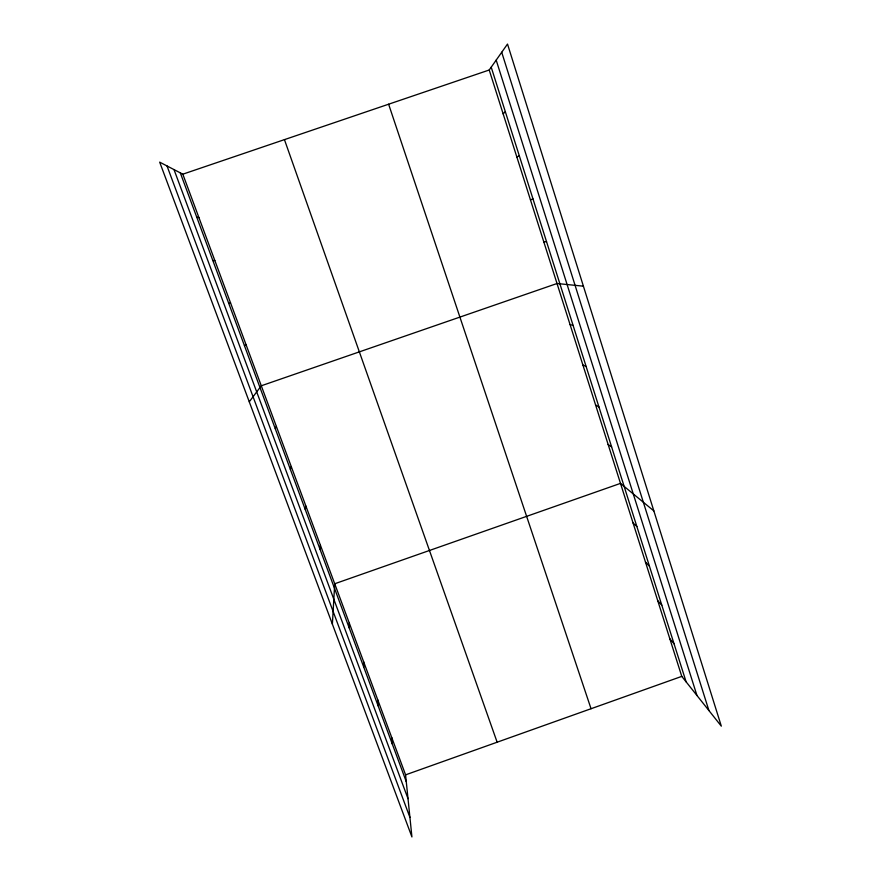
<?xml version="1.0" encoding="UTF-8"?>
<svg xmlns="http://www.w3.org/2000/svg" width="881" height="881" viewBox="0 0 881 881"><rect width="100%" height="100%" fill="white"/><g stroke="black" fill="none" stroke-linecap="round" stroke-linejoin="round"><path stroke-width="1.32" d="M349.206 627.911L349.261 622.988M332.379 624.133L334.714 583.762L620.488 483.383L653.845 510.903M319.957 549.105L320.409 545.196M305.255 509.504L305.916 506.123M290.367 469.386L291.237 466.534M275.279 428.728L276.359 426.426M489.219 70.006L507.511 44.05L721.319 726.153L681.773 676.377L489.219 70.006L182.819 174.185L159.681 162.137L411.923 836.95L405.579 774.851L182.819 174.185M249.279 401.813L261.294 385.779L557.023 283.517L583.409 286.182M503.15 113.869L505.32 111.7M244.478 345.759L246.019 344.592M516.894 157.137L519.25 155.618M530.45 199.833L532.983 198.919M405.579 774.851L681.773 676.377M228.763 303.427L230.536 302.855M543.819 241.956L546.528 241.647M212.828 260.512L214.843 260.545M570.051 324.538L573.091 325.408M196.683 217.001L198.941 217.662M582.903 365.031L586.107 366.452M595.589 404.996L598.948 406.956M608.121 444.442L611.623 446.942M633.065 522.995L636.864 526.53M645.476 562.089L649.418 566.12M657.733 600.677L661.807 605.203M669.824 638.769L674.042 643.769M167.016 165.958L409.929 817.447M180.308 172.874L406.273 781.667M174.009 169.593L408.013 798.693M284.442 139.627L497.137 742.209M388.62 104.211L591.041 708.731M491.213 67.187L686.112 681.85M496.19 60.117L696.959 695.505M501.718 52.265L708.908 710.538M391.77 737.617L392.287 743.982M377.784 699.91L378.114 705.802M363.622 661.697L363.754 667.115"/></g></svg>
